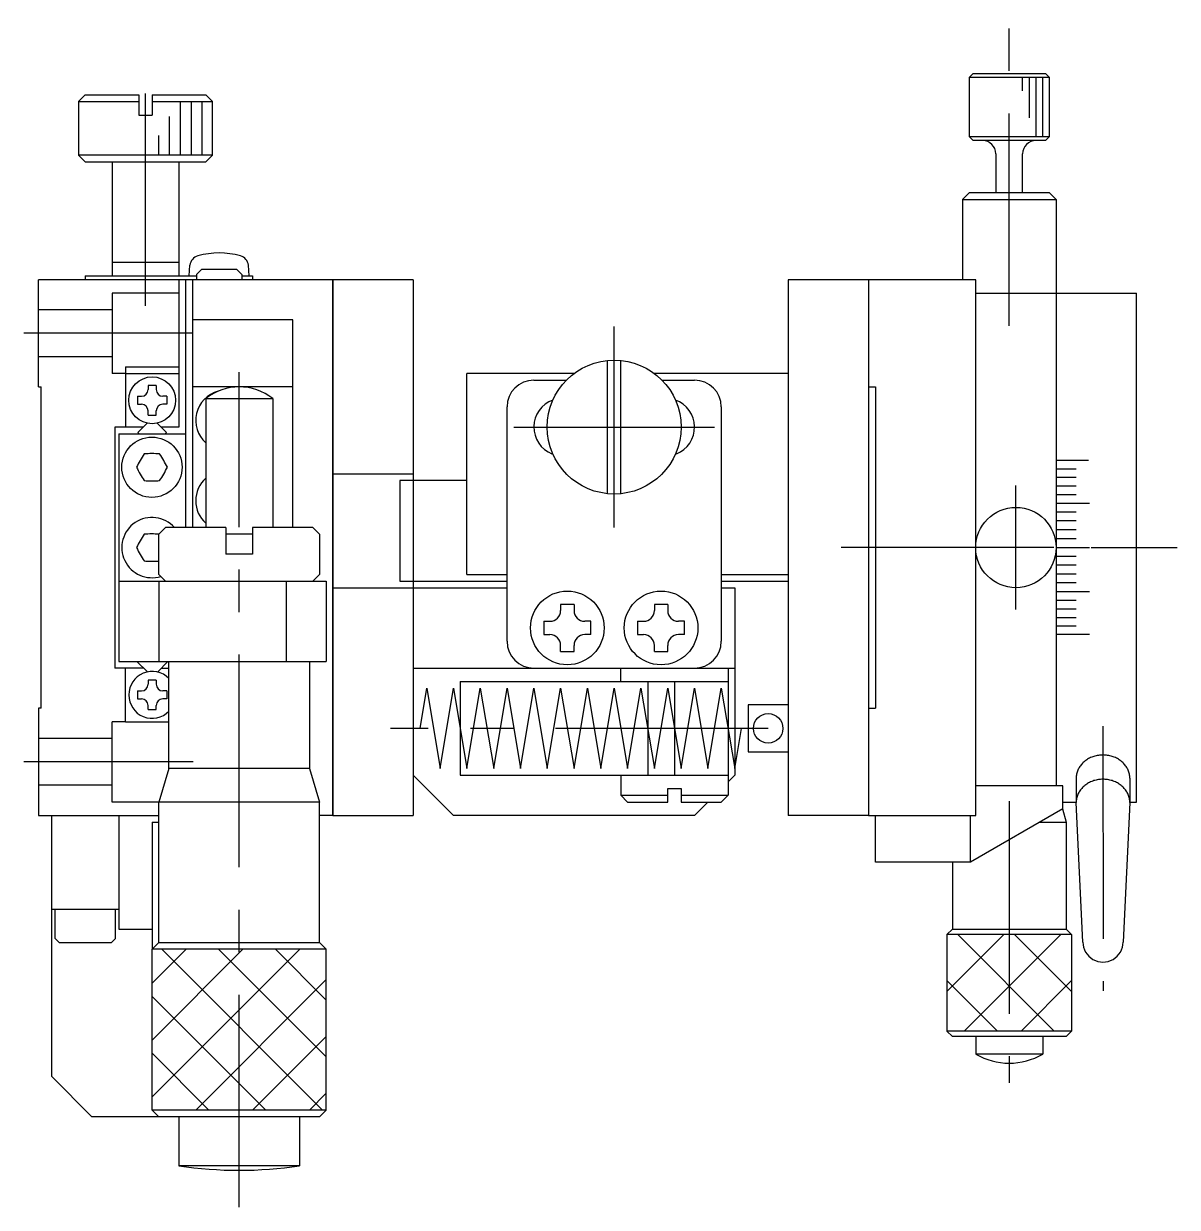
# Model space of a CAD drawing. Extents: x -1 to 313, y -8 to 323.
# Drawn here: x -1.1 to 85.1, y 131.2 to 219.6 of the extents above; entities that cross this region are included whole.
import ezdxf

# ---------------------------------------------------------------- set-up
doc = ezdxf.new("R2010")
doc.units = 0
doc.header["$LTSCALE"] = 0.5
doc.linetypes.add('CENTER', pattern=[50.8, 31.75, -6.35, 6.35, -6.35])
doc.linetypes.add('DASHED', pattern=[19.05, 12.7, -6.35])
for name, color, linetype in [('MSM_CENTER', 1, 'CENTER'), ('MSM_CONTINUOUS', 7, 'CONTINUOUS'), ('MSM_DASHED', 4, 'DASHED'), ('MSM_NARROW', 5, 'CONTINUOUS')]:
    doc.layers.add(name, color=color, linetype=linetype)

msp = doc.modelspace()

# ---------------------------------------------------------------- linework, layer by layer
at = {"layer": 'MSM_CENTER'}
for p, q in [((72.500013, 196.99943), (72.500013, 219.575103)), ((8.000015, 198.497857), (8.000015, 216.037619)), ((11.557018, 196.452659), (-1.095983, 196.452659)), ((43.000011, 181.952659), (43.000011, 196.952658)), ((14.999985, 131.186692), (14.999985, 193.54769)), ((35.500012, 189.452659), (50.500011, 189.452659)), ((73.000013, 175.818822), (73.000013, 185.086496)), ((75.818521, 180.452656), (58.443349, 180.452656)), ((78.618784, 180.452656), (85.050619, 180.452656)), ((79.499619, 167.123071), (79.501569, 147.342589)), ((54.50001, 166.95266), (26.299687, 166.95266)), ((11.557018, 164.452658), (-1.095983, 164.452658)), ((72.500013, 161.513937), (72.500013, 140.472798))]:
    msp.add_line(p, q, dxfattribs=at)
at = {"layer": 'MSM_CONTINUOUS'}
for p, q in [((69.8001, 215.852695), (69.5001, 215.552695)), ((69.8001, 215.852695), (75.2001, 215.852695)), ((75.5001, 215.552695), (75.2001, 215.852695)), ((75.5001, 215.552695), (69.5001, 215.552695)), ((69.5001, 215.552695), (69.5001, 211.152695)), ((75.5001, 211.152695), (75.5001, 215.552695)), ((3.500023, 214.252648), (3.000023, 213.752648)), ((3.500023, 214.252648), (7.500032, 214.252648)), ((7.500032, 214.252648), (7.500032, 212.752648)), ((8.500032, 214.252648), (12.500032, 214.252648)), ((8.500032, 214.252648), (8.500032, 212.752648)), ((12.500032, 214.252648), (13.000033, 213.752648)), ((3.000023, 213.752648), (7.500032, 213.752648)), ((3.000023, 213.752648), (3.000023, 209.752649)), ((8.500032, 213.752648), (13.000033, 213.752648)), ((13.000024, 209.752649), (13.000033, 213.752648)), ((7.500032, 212.752648), (8.500032, 212.752648)), ((69.5001, 211.152695), (75.5001, 211.152695)), ((69.5001, 211.152695), (69.8001, 210.852695)), ((75.2001, 210.852695), (69.8001, 210.852695)), ((75.2001, 210.852695), (75.5001, 211.152695)), ((13.000024, 209.752649), (3.000023, 209.752649)), ((3.000023, 209.752649), (3.500023, 209.252647)), ((12.500024, 209.252647), (13.000024, 209.752649)), ((71.5001, 209.852695), (71.5001, 206.952695)), ((73.5001, 206.952695), (73.5001, 209.852695)), ((3.500023, 209.252647), (12.500024, 209.252647)), ((5.500015, 209.252647), (5.500015, 200.752648)), ((10.500015, 209.252647), (10.500015, 200.752648)), ((69.000013, 206.452695), (69.50001, 206.952695)), ((75.500016, 206.952695), (69.50001, 206.952695)), ((75.500016, 206.952695), (76.00001, 206.452695)), ((69.000013, 206.452695), (69.000013, 200.452658)), ((69.000016, 206.452689), (76.00001, 206.452689)), ((76.00001, 206.452695), (76.00001, 162.669238)), ((10.500015, 201.752646), (5.500015, 201.752646)), ((11.250023, 200.752676), (11.318444, 201.534689)), ((15.750025, 200.752676), (15.681611, 201.534628)), ((3.500011, 200.752676), (11.800005, 200.752676)), ((3.500011, 200.752676), (3.500011, 200.452658)), ((12.200005, 201.252638), (11.800005, 200.852638)), ((11.800005, 200.852638), (11.800005, 200.452638)), ((12.200005, 201.252638), (14.800005, 201.252637)), ((15.200005, 200.852637), (14.800005, 201.252637)), ((15.200005, 200.852637), (15.200005, 200.452637)), ((15.200005, 200.752676), (16.000007, 200.752676)), ((16.000007, 200.752676), (16.000007, 200.452658)), ((0, 192.452658), (0, 200.452658)), ((28.000009, 200.452658), (0, 200.452658)), ((10.500002, 200.452658), (10.500009, 189.452659)), ((11.000009, 200.452658), (10.999994, 181.952651)), ((11.500001, 200.452658), (11.500013, 181.952648)), ((21.999999, 160.452659), (22.000009, 200.452658)), ((22.000009, 200.452658), (22.000009, 160.452657)), ((28.000009, 200.452658), (28.000009, 160.452657)), ((56.00001, 200.452658), (56.00001, 160.452657)), ((70.00001, 200.452658), (56.00001, 200.452658)), ((62.00001, 200.452658), (62.00001, 160.452657)), ((70.000007, 160.45266), (70.00001, 200.452658)), ((70.00001, 199.452664), (82.000012, 199.452664)), ((82.000012, 161.452657), (82.000012, 199.452664)), ((19.000002, 197.452658), (11.500005, 197.452658)), ((19.000014, 181.952651), (19.000002, 197.452658)), ((6.499971, 193.952655), (10.500002, 193.952655)), ((6.500006, 193.952655), (6.500001, 189.452659)), ((42.500008, 184.477721), (42.500008, 194.427596)), ((43.500008, 184.477721), (43.500008, 194.427596)), ((6.500009, 193.452658), (10.500002, 193.452658)), ((32.000011, 178.452659), (32.000011, 193.452661)), ((40.000011, 193.452661), (32.000011, 193.452661)), ((37.000008, 192.952661), (39.385471, 192.952661)), ((56.00001, 193.452661), (46.000007, 193.452661)), ((46.57249, 192.952661), (49.00001, 192.952661)), ((0, 192.452658), (0.2, 192.452658)), ((0.2, 168.452659), (0.2, 192.452656)), ((8.800009, 192.552633), (8.200008, 192.552633)), ((8.200008, 192.552633), (8.200008, 192.252634)), ((8.800009, 192.552633), (8.800009, 192.252634)), ((19.000007, 192.452651), (11.50001, 192.452651)), ((62.000006, 192.452658), (62.50001, 192.452658)), ((62.50001, 192.452658), (62.50001, 168.45266)), ((7.400009, 191.752634), (7.400009, 191.152633)), ((7.400009, 191.752634), (7.700008, 191.752634)), ((7.400009, 191.152633), (7.700008, 191.152633)), ((9.600008, 191.752634), (9.300009, 191.752634)), ((9.600008, 191.152633), (9.300009, 191.152633)), ((9.600008, 191.752634), (9.600008, 191.152633)), ((12.499976, 191.57515), (12.499976, 181.952651)), ((12.499993, 191.57515), (17.5, 191.57515)), ((17.499994, 191.57515), (17.499994, 181.952651)), ((35.000008, 173.452659), (35.000008, 190.952658)), ((51.00001, 190.952658), (51.00001, 173.452659)), ((8.200008, 190.352634), (8.200008, 190.652633)), ((8.200008, 190.352634), (8.800009, 190.352634)), ((8.800009, 190.352634), (8.800009, 190.652633)), ((5.699999, 189.452659), (5.699974, 171.452658)), ((7.839317, 189.452659), (5.699999, 189.452659)), ((8.129057, 189.7424), (7.439328, 189.052665)), ((8.870929, 189.742394), (9.560658, 189.052665)), ((10.500009, 189.452659), (9.160664, 189.452659)), ((5.999987, 188.95266), (5.999987, 171.95265)), ((5.999987, 188.95266), (11.000001, 188.95266)), ((7.439328, 189.052665), (7.539332, 188.95266)), ((9.560658, 189.052665), (9.460652, 188.95266)), ((78.429837, 186.95104), (76.000009, 186.95104)), ((22.000009, 185.952662), (28.000009, 185.952662)), ((76.000009, 186.323974), (77.50001, 186.323974)), ((77.50001, 185.689767), (76.000009, 185.689767)), ((32.000011, 185.452659), (27.000009, 185.452659)), ((27.000009, 185.452659), (27.000009, 177.952659)), ((77.50001, 185.049174), (76.000009, 185.049174)), ((77.50001, 184.40298), (76.000009, 184.40298)), ((78.50001, 183.751974), (76.000009, 183.751974)), ((77.50001, 183.096947), (76.000009, 183.096947)), ((77.50001, 182.4387), (76.000009, 182.4387)), ((8.999985, 181.452651), (9.499985, 181.952651)), ((8.999985, 178.452712), (8.999985, 181.452651)), ((13.999985, 181.952651), (9.499985, 181.952651)), ((13.999985, 181.952658), (13.999985, 179.952658)), ((15.999985, 181.452658), (13.999985, 181.452658)), ((15.999985, 181.952658), (15.999985, 179.952658)), ((20.499986, 181.952651), (15.999985, 181.952651)), ((20.499986, 181.952651), (20.999986, 181.452651)), ((20.999986, 181.452651), (20.999986, 178.452712)), ((77.50001, 181.778032), (76.000009, 181.778032)), ((77.50001, 181.11575), (76.000009, 181.11575)), ((76.000009, 180.452656), (78.50001, 180.452656)), ((15.999985, 179.952658), (13.999985, 179.952658)), ((77.50001, 179.789569), (76.000009, 179.789569)), ((77.50001, 179.127287), (76.000009, 179.127287)), ((5.999987, 177.952667), (21.499986, 177.952651)), ((9.499985, 177.952711), (8.999985, 178.452712)), ((8.999987, 177.952664), (8.999987, 171.95265)), ((18.499986, 177.952683), (18.499986, 171.95265)), ((20.999986, 178.452712), (20.499986, 177.952711)), ((21.499986, 177.952683), (21.499986, 171.95265)), ((27.000009, 177.952659), (35.000008, 177.952659)), ((32.000011, 178.452659), (35.000008, 178.452659)), ((51.00001, 178.452659), (56.00001, 178.452659)), ((51.00001, 177.952659), (56.00001, 177.952659)), ((77.50001, 178.466619), (76.000009, 178.466619)), ((77.50001, 177.808372), (76.000009, 177.808372)), ((22.000009, 177.452659), (35.000008, 177.452659)), ((51.00001, 177.452659), (52.00001, 177.452659)), ((52.00001, 177.452659), (52.00001, 163.45266)), ((78.50001, 177.153345), (76.000009, 177.153345)), ((40.000011, 176.202658), (39.000011, 176.202658)), ((39.000011, 176.202658), (39.000011, 175.75266)), ((40.000011, 176.202658), (40.000011, 175.75266)), ((47.000007, 176.202658), (46.000007, 176.202658)), ((46.000007, 176.202658), (46.000007, 175.75266)), ((47.000007, 176.202658), (47.000007, 175.75266)), ((77.50001, 176.502339), (76.000009, 176.502339)), ((77.50001, 175.856145), (76.000009, 175.856145)), ((77.50001, 175.215552), (76.000009, 175.215552)), ((37.75001, 174.952656), (37.75001, 173.952659)), ((37.75001, 174.952656), (38.20001, 174.952656)), ((41.250009, 174.952656), (40.800012, 174.952656)), ((41.250009, 173.952659), (41.250009, 174.952656)), ((44.750009, 174.952656), (44.750009, 173.952659)), ((44.750009, 174.952656), (45.200007, 174.952656)), ((48.250009, 174.952656), (47.800008, 174.952656)), ((48.250009, 173.952659), (48.250009, 174.952656)), ((77.50001, 174.581339), (76.000009, 174.581339)), ((37.75001, 173.952659), (38.20001, 173.952659)), ((41.250009, 173.952659), (40.800012, 173.952659)), ((44.750009, 173.952659), (45.200007, 173.952659)), ((48.250009, 173.952659), (47.800008, 173.952659)), ((78.50001, 173.954279), (76.000009, 173.954279)), ((39.000011, 172.702658), (39.000011, 173.152659)), ((39.000011, 172.702658), (40.000011, 172.702658)), ((40.000011, 172.702658), (40.000011, 173.152659)), ((46.000007, 172.702658), (46.000007, 173.152659)), ((46.000007, 172.702658), (47.000007, 172.702658)), ((47.000007, 172.702658), (47.000007, 173.152659)), ((5.999987, 171.95265), (21.499986, 171.95265)), ((8.14493, 171.166236), (7.358522, 171.95265)), ((8.886588, 171.159393), (9.679846, 171.95265)), ((9.749985, 163.952651), (9.749985, 171.95265)), ((20.249985, 171.95265), (20.249985, 163.952651)), ((7.858523, 171.452658), (5.699974, 171.452658)), ((6.499974, 167.452658), (6.499978, 171.452658)), ((9.179832, 171.452658), (9.749985, 171.452656)), ((28.000009, 171.452663), (52.00001, 171.452663)), ((43.500011, 170.452663), (43.500011, 171.452663)), ((51.50001, 171.452663), (51.50001, 161.95266)), ((7.399982, 169.752633), (7.399982, 169.152632)), ((7.399982, 169.752633), (7.699981, 169.752633)), ((8.799982, 170.552632), (8.199981, 170.552632)), ((8.199981, 170.552632), (8.199981, 170.252633)), ((8.799982, 170.552632), (8.799982, 170.252633)), ((9.599981, 169.752633), (9.299982, 169.752633)), ((9.599981, 169.752633), (9.599981, 169.152632)), ((28.500012, 166.95266), (29.000012, 169.95266)), ((29.000012, 169.95266), (30.000012, 163.95266)), ((30.000012, 163.95266), (31.000011, 169.95266)), ((31.000011, 169.95266), (32.000011, 163.95266)), ((31.500008, 170.452663), (31.500008, 163.45266)), ((31.500008, 170.452663), (51.50001, 170.452663)), ((32.000011, 163.95266), (33.000011, 169.95266)), ((33.000011, 169.95266), (34.000011, 163.95266)), ((34.000011, 163.95266), (35.000011, 169.95266)), ((35.000011, 169.95266), (36.000011, 163.95266)), ((36.000011, 163.95266), (37.000011, 169.95266)), ((37.000011, 169.95266), (38.000011, 163.95266)), ((38.000011, 163.95266), (39.000011, 169.95266)), ((39.000011, 169.95266), (40.000011, 163.95266)), ((40.000011, 163.95266), (41.000011, 169.95266)), ((41.000011, 169.95266), (42.000011, 163.95266)), ((42.000011, 163.95266), (43.000011, 169.95266)), ((43.000011, 169.95266), (44.000011, 163.95266)), ((44.000011, 163.95266), (45.000008, 169.95266)), ((45.000008, 169.95266), (46.000007, 163.95266)), ((45.500008, 170.452663), (45.500008, 163.45266)), ((46.000007, 163.95266), (47.000007, 169.95266)), ((47.000007, 169.95266), (48.000007, 163.95266)), ((47.500007, 170.452663), (47.500007, 163.45266)), ((48.000007, 163.95266), (49.00001, 169.95266)), ((49.00001, 169.95266), (50.00001, 163.95266)), ((50.00001, 163.95266), (51.00001, 169.95266)), ((51.00001, 169.95266), (52.00001, 163.95266)), ((7.399982, 169.152632), (7.699981, 169.152632)), ((9.599981, 169.152632), (9.299982, 169.152632)), ((0, 168.452659), (0, 160.452659)), ((0.2, 168.452659), (0.000012, 168.452659)), ((8.199981, 168.352633), (8.199981, 168.652632)), ((8.199981, 168.352633), (8.799982, 168.352633)), ((8.799982, 168.352633), (8.799982, 168.652632)), ((53.00001, 168.702661), (53.00001, 165.202661)), ((56.00001, 168.702661), (53.00001, 168.702661)), ((62.000006, 168.45266), (62.50001, 168.45266)), ((6.499974, 167.452658), (9.749985, 167.452658)), ((52.00001, 163.95266), (52.50001, 166.95266)), ((53.00001, 165.202661), (56.00001, 165.202661)), ((78.025449, 164.402972), (77.967914, 164.346156)), ((78.08579, 164.457561), (78.025449, 164.402972)), ((78.148823, 164.509818), (78.08579, 164.457561)), ((78.214428, 164.559644), (78.148823, 164.509818)), ((78.28248, 164.606944), (78.214428, 164.559644)), ((78.35285, 164.651629), (78.28248, 164.606944)), ((78.425404, 164.693613), (78.35285, 164.651629)), ((78.500003, 164.732816), (78.425404, 164.693613)), ((78.576506, 164.769164), (78.500003, 164.732816)), ((78.654767, 164.802587), (78.576506, 164.769164)), ((78.734636, 164.833022), (78.654767, 164.802587)), ((78.815963, 164.860411), (78.734636, 164.833022)), ((78.898592, 164.884702), (78.815963, 164.860411)), ((78.982365, 164.905849), (78.898592, 164.884702)), ((79.067124, 164.92381), (78.982365, 164.905849)), ((79.152707, 164.938553), (79.067124, 164.92381)), ((79.238951, 164.950049), (79.152707, 164.938553)), ((79.325692, 164.958276), (79.238951, 164.950049)), ((79.412764, 164.963218), (79.325692, 164.958276)), ((79.500003, 164.964867), (79.412764, 164.963218)), ((79.587242, 164.963218), (79.500003, 164.964867)), ((79.674315, 164.958276), (79.587242, 164.963218)), ((79.761055, 164.950049), (79.674315, 164.958276)), ((79.847299, 164.938553), (79.761055, 164.950049)), ((79.932882, 164.92381), (79.847299, 164.938553)), ((80.017641, 164.905849), (79.932882, 164.92381)), ((80.101415, 164.884702), (80.017641, 164.905849)), ((80.184043, 164.860411), (80.101415, 164.884702)), ((80.26537, 164.833022), (80.184043, 164.860411)), ((80.34524, 164.802587), (80.26537, 164.833022)), ((80.4235, 164.769164), (80.34524, 164.802587)), ((80.500003, 164.732816), (80.4235, 164.769164)), ((80.574602, 164.693613), (80.500003, 164.732816)), ((80.647156, 164.651629), (80.574602, 164.693613)), ((80.717526, 164.606944), (80.647156, 164.651629)), ((80.785578, 164.559644), (80.717526, 164.606944)), ((80.851183, 164.509818), (80.785578, 164.559644)), ((80.914217, 164.457561), (80.851183, 164.509818)), ((80.974558, 164.402972), (80.914217, 164.457561)), ((81.032092, 164.346156), (80.974558, 164.402972)), ((9.749985, 163.952651), (8.999985, 161.452652)), ((20.249985, 163.952651), (9.749985, 163.952651)), ((20.249985, 163.952651), (20.999986, 161.452652)), ((77.530388, 163.533583), (77.517113, 163.458893)), ((77.547411, 163.6077), (77.530388, 163.533583)), ((77.568152, 163.681103), (77.547411, 163.6077)), ((77.592569, 163.753653), (77.568152, 163.681103)), ((77.620618, 163.825212), (77.592569, 163.753653)), ((77.652244, 163.895642), (77.620618, 163.825212)), ((77.687388, 163.964812), (77.652244, 163.895642)), ((77.725982, 164.032588), (77.687388, 163.964812)), ((77.767952, 164.098841), (77.725982, 164.032588)), ((77.81322, 164.163446), (77.767952, 164.098841)), ((77.861699, 164.226279), (77.81322, 164.163446)), ((77.913297, 164.287221), (77.861699, 164.226279)), ((77.967914, 164.346156), (77.913297, 164.287221)), ((81.08671, 164.287221), (81.032092, 164.346156)), ((81.138307, 164.226279), (81.08671, 164.287221)), ((81.186786, 164.163446), (81.138307, 164.226279)), ((81.232054, 164.098841), (81.186786, 164.163446)), ((81.274025, 164.032588), (81.232054, 164.098841)), ((81.312619, 163.964812), (81.274025, 164.032588)), ((81.347762, 163.895642), (81.312619, 163.964812)), ((81.379388, 163.825212), (81.347762, 163.895642)), ((81.407437, 163.753653), (81.379388, 163.825212)), ((81.431855, 163.681103), (81.407437, 163.753653)), ((81.452595, 163.6077), (81.431855, 163.681103)), ((81.469618, 163.533583), (81.452595, 163.6077)), ((81.482893, 163.458893), (81.469618, 163.533583)), ((31.000008, 160.452657), (28.000009, 163.45266)), ((31.500008, 163.45266), (51.50001, 163.45266)), ((43.500011, 163.45266), (43.500011, 161.95266)), ((52.00001, 163.45266), (51.50001, 162.95266)), ((76.500013, 162.669238), (70.000007, 162.669238)), ((76.500013, 160.952663), (76.500013, 162.669238)), ((77.501907, 163.308366), (77.500003, 163.232815)), ((77.500003, 163.232815), (77.500354, 161.452657)), ((77.507614, 163.383773), (77.501907, 163.308366)), ((77.517113, 163.458893), (77.507614, 163.383773)), ((78.08579, 162.644937), (78.025449, 162.590348)), ((78.148823, 162.697194), (78.08579, 162.644937)), ((78.214428, 162.74702), (78.148823, 162.697194)), ((78.28248, 162.79432), (78.214428, 162.74702)), ((78.35285, 162.839005), (78.28248, 162.79432)), ((78.425404, 162.880989), (78.35285, 162.839005)), ((78.500003, 162.920192), (78.425404, 162.880989)), ((78.576506, 162.95654), (78.500003, 162.920192)), ((78.654767, 162.989963), (78.576506, 162.95654)), ((78.734636, 163.020398), (78.654767, 162.989963)), ((78.815963, 163.047788), (78.734636, 163.020398)), ((78.898592, 163.072078), (78.815963, 163.047788)), ((78.982365, 163.093225), (78.898592, 163.072078)), ((79.067124, 163.111187), (78.982365, 163.093225)), ((79.152707, 163.125929), (79.067124, 163.111187)), ((79.238951, 163.137425), (79.152707, 163.125929)), ((79.325692, 163.145652), (79.238951, 163.137425)), ((79.412764, 163.150595), (79.325692, 163.145652)), ((79.500003, 163.152243), (79.412764, 163.150595)), ((79.587242, 163.150595), (79.500003, 163.152243)), ((79.674315, 163.145652), (79.587242, 163.150595)), ((79.761055, 163.137425), (79.674315, 163.145652)), ((79.847299, 163.125929), (79.761055, 163.137425)), ((79.932882, 163.111187), (79.847299, 163.125929)), ((80.017641, 163.093225), (79.932882, 163.111187)), ((80.101415, 163.072078), (80.017641, 163.093225)), ((80.184043, 163.047788), (80.101415, 163.072078)), ((80.26537, 163.020398), (80.184043, 163.047788)), ((80.34524, 162.989963), (80.26537, 163.020398)), ((80.4235, 162.95654), (80.34524, 162.989963)), ((80.500003, 162.920192), (80.4235, 162.95654)), ((80.574602, 162.880989), (80.500003, 162.920192)), ((80.647156, 162.839005), (80.574602, 162.880989)), ((80.717526, 162.79432), (80.647156, 162.839005)), ((80.785578, 162.74702), (80.717526, 162.79432)), ((80.851183, 162.697194), (80.785578, 162.74702)), ((80.914217, 162.644937), (80.851183, 162.697194)), ((80.974558, 162.590348), (80.914217, 162.644937)), ((81.492392, 163.383773), (81.482893, 163.458893)), ((81.498099, 163.308366), (81.492392, 163.383773)), ((81.500003, 163.232815), (81.498099, 163.308366)), ((81.500003, 163.232815), (81.500003, 161.420191)), ((43.500011, 161.95266), (47.000011, 161.95266)), ((43.500011, 161.95266), (44.000011, 161.452663)), ((47.000011, 161.452663), (47.000011, 162.452663)), ((47.000011, 162.452663), (48.00001, 162.452663)), ((48.00001, 162.452663), (48.00001, 161.452663)), ((48.00001, 161.95266), (51.50001, 161.95266)), ((51.00001, 161.452663), (51.50001, 161.95266)), ((77.547411, 161.795076), (77.530388, 161.720959)), ((77.568152, 161.868479), (77.547411, 161.795076)), ((77.592569, 161.941029), (77.568152, 161.868479)), ((77.620618, 162.012588), (77.592569, 161.941029)), ((77.652244, 162.083019), (77.620618, 162.012588)), ((77.687388, 162.152188), (77.652244, 162.083019)), ((77.725982, 162.219964), (77.687388, 162.152188)), ((77.767952, 162.286217), (77.725982, 162.219964)), ((77.81322, 162.350822), (77.767952, 162.286217)), ((77.861699, 162.413655), (77.81322, 162.350822)), ((77.913297, 162.474597), (77.861699, 162.413655)), ((77.967914, 162.533533), (77.913297, 162.474597)), ((78.025449, 162.590348), (77.967914, 162.533533)), ((81.032092, 162.533533), (80.974558, 162.590348)), ((81.08671, 162.474597), (81.032092, 162.533533)), ((81.138307, 162.413655), (81.08671, 162.474597)), ((81.186786, 162.350822), (81.138307, 162.413655)), ((81.232054, 162.286217), (81.186786, 162.350822)), ((81.274025, 162.219964), (81.232054, 162.286217)), ((81.312619, 162.152188), (81.274025, 162.219964)), ((81.347762, 162.083019), (81.312619, 162.152188)), ((81.379388, 162.012588), (81.347762, 162.083019)), ((81.407437, 161.941029), (81.379388, 162.012588)), ((81.431855, 161.868479), (81.407437, 161.941029)), ((81.452595, 161.795076), (81.431855, 161.868479)), ((81.469618, 161.720959), (81.452595, 161.795076)), ((20.999986, 161.452652), (8.999985, 161.452652)), ((8.999985, 150.95265), (8.999985, 161.452652)), ((20.999986, 150.95265), (20.999986, 161.452652)), ((44.000011, 161.452663), (47.000011, 161.452663)), ((48.00001, 161.452663), (51.00001, 161.452663)), ((50.00001, 161.452663), (49.00001, 160.452657)), ((76.500013, 160.952663), (69.600014, 156.95266)), ((76.484482, 160.94366), (76.750011, 159.952694)), ((76.500013, 161.452657), (77.500125, 161.452657)), ((77.501907, 161.495742), (77.500003, 161.420191)), ((78.000013, 150.997653), (77.500003, 161.420191)), ((77.507614, 161.571149), (77.501907, 161.495742)), ((77.517113, 161.646269), (77.507614, 161.571149)), ((77.530388, 161.720959), (77.517113, 161.646269)), ((81.500003, 161.420191), (81, 150.999415)), ((81.482893, 161.646269), (81.469618, 161.720959)), ((81.492392, 161.571149), (81.482893, 161.646269)), ((81.498099, 161.495742), (81.492392, 161.571149)), ((81.500003, 161.420191), (81.498099, 161.495742)), ((81.500003, 161.452657), (82.000012, 161.452657)), ((0, 160.452659), (8.999985, 160.452659)), ((1.000012, 140.952672), (1.000012, 160.452659)), ((6.00001, 160.452652), (6.00001, 151.952669)), ((21.999999, 160.452659), (20.999986, 160.452659)), ((22.000009, 160.452657), (28.000009, 160.452657)), ((49.00001, 160.452657), (31.000008, 160.452657)), ((62.00001, 160.452657), (56.00001, 160.452657)), ((62.00001, 160.45266), (70.000007, 160.45266)), ((62.500013, 156.95266), (62.500013, 160.45266)), ((69.600014, 156.95266), (69.600014, 160.45266)), ((8.50001, 159.952659), (8.999985, 159.952659)), ((8.50001, 159.952659), (8.50001, 150.45265)), ((74.775004, 159.952657), (76.750011, 159.952657)), ((76.750011, 159.952657), (76.750011, 151.952657)), ((69.600014, 156.95266), (62.500013, 156.95266)), ((68.250008, 156.95266), (68.250008, 151.952657)), ((1.000012, 153.452661), (6.00001, 153.452661)), ((1.250045, 151.252677), (1.250045, 153.452661)), ((5.750043, 151.252677), (5.750043, 153.452661)), ((1.550049, 150.952689), (1.250045, 151.252677)), ((5.450043, 150.952689), (5.750043, 151.252677)), ((6.00001, 151.952669), (8.50001, 151.952669)), ((67.85001, 151.552656), (68.250009, 151.952657)), ((77.150013, 151.552656), (67.85001, 151.552656)), ((67.857371, 151.552656), (67.85001, 151.545295)), ((67.85001, 151.552656), (67.85001, 144.352657)), ((68.250009, 151.952657), (76.750012, 151.952657)), ((77.150013, 151.552656), (76.750012, 151.952657)), ((77.150013, 151.545298), (77.142654, 151.552656)), ((77.150013, 151.552656), (77.150013, 144.352657)), ((1.550049, 150.952384), (5.450043, 150.952384)), ((8.999985, 150.95265), (8.499984, 150.45265)), ((21.499986, 150.45265), (8.499984, 150.45265)), ((8.499984, 138.452651), (8.499984, 150.45265)), ((8.999985, 150.95265), (20.999986, 150.95265)), ((21.499986, 150.45265), (20.999986, 150.95265)), ((21.499986, 138.452651), (21.499986, 150.45265)), ((77.150013, 144.352657), (67.85001, 144.352657)), ((68.250009, 143.952655), (67.85001, 144.352657)), ((76.750012, 143.952655), (77.150013, 144.352657)), ((76.750012, 143.952655), (68.250009, 143.952655)), ((70.00001, 143.952655), (70.00001, 142.622535)), ((75.000007, 143.952655), (75.000007, 142.622535)), ((75.000013, 142.622535), (70.00001, 142.622535)), ((4.000011, 137.952669), (1.000012, 140.952671)), ((20.999986, 137.952651), (4.000011, 137.952651)), ((21.499986, 138.452651), (8.499984, 138.452651)), ((8.499984, 138.452651), (8.999985, 137.952651)), ((10.499987, 137.952651), (10.499987, 134.292067)), ((19.499986, 137.952651), (19.499986, 134.292067)), ((21.499986, 138.452651), (20.999986, 137.952651)), ((19.499986, 134.292067), (10.499993, 134.292067))]:
    msp.add_line(p, q, dxfattribs=at)
for centre, radius in [((43.000011, 189.452659), 5), ((8.500008, 191.452633), 1.75), ((8.480709, 186.452659), 2.25), ((73.000013, 180.452659), 3.000003), ((39.500011, 174.452659), 2.749998), ((46.500011, 174.452659), 2.749998), ((54.50001, 166.95266), 1.100001)]:
    msp.add_circle(centre, radius, dxfattribs=at)
for centre, radius, start, end in [((70.5001, 209.852695), 1, 0, 90), ((74.5001, 209.852695), 1, 90, 180), ((13.50001, 196.452658), 6, 74.557129, 105.442581), ((12.115395, 201.464926), 0.799999, 105.442734, 174.99939), ((14.884652, 201.464926), 0.799999, 4.999573, 74.557251), ((37.000008, 190.952658), 2, 90, 180), ((49.00001, 190.952658), 2, 0, 90), ((7.700008, 192.252634), 0.5, 270, 0), ((9.300009, 192.252634), 0.5, 180, 270), ((14.000001, 189.952659), 2.25, 105.061403, 228.188831), ((14.999993, 188.452651), 4, 51.31778, 128.68222), ((7.700008, 190.652633), 0.5, 0, 90), ((9.300009, 190.652633), 0.5, 90, 180), ((39.150011, 189.452659), 2.15, 110.021346, 248.303465), ((46.85001, 189.452659), 2.15, 291.696535, 69.978654), ((16.259986, 181.959847), 9.999999, 146.683655, 153.302856), ((8.479451, 177.469202), 9.999999, 86.683655, 93.302856), ((0.700177, 181.96202), 9.999999, 26.683655, 33.302856), ((16.261242, 190.943304), 9.999999, 206.683655, 213.302856), ((0.701435, 190.945482), 9.999999, 326.683655, 333.302856), ((14.000008, 183.952659), 2.25, 131.811408, 228.188592), ((8.481967, 195.436117), 9.999999, 266.683655, 273.302856), ((8.480709, 180.452664), 2.25, 41.80989, 287.268328), ((16.259986, 175.959847), 9.999999, 146.683655, 153.302856), ((8.479451, 171.469209), 9.999999, 87.015316, 93.302856), ((16.261242, 184.943306), 9.999999, 206.683655, 213.302856), ((8.481967, 189.436119), 9.999999, 266.683655, 272.859247), ((38.20001, 175.75266), 0.800001, 270, 0), ((40.800012, 175.75266), 0.800001, 180, 270), ((45.200007, 175.75266), 0.800001, 270, 0), ((47.800008, 175.75266), 0.800001, 180, 270), ((37.000008, 173.452659), 2, 180, 270), ((38.20001, 173.152659), 0.800001, 0, 90), ((40.800012, 173.152659), 0.800001, 90, 180), ((45.200007, 173.152659), 0.800001, 0, 90), ((47.800008, 173.152659), 0.800001, 90, 180), ((49.00001, 173.452659), 2, 270, 0), ((8.499981, 169.452632), 1.75, 44.415145, 315.584855), ((7.699981, 170.252633), 0.5, 270, 0), ((9.299982, 170.252633), 0.5, 180, 270), ((7.699981, 168.652632), 0.5, 0, 90), ((9.299982, 168.652632), 0.5, 90, 180), ((79.500006, 150.997653), 1.499997, 179.99994, 0.00006), ((72.500013, 146.952658), 4.999997, 240, 300), ((14.999985, 163.952651), 30, 261.373047, 278.626953)]:
    msp.add_arc(centre, radius, start, end, dxfattribs=at)
at = {"layer": 'MSM_DASHED'}
for p, q in [((10.500022, 199.452659), (5.500016, 199.452659)), ((5.500016, 199.452659), (5.500016, 193.45266)), ((5.500016, 198.202658), (0.000016, 198.202658)), ((5.500016, 194.702661), (0.000016, 194.702661)), ((6.500006, 193.45266), (5.500016, 193.45266)), ((6.499998, 167.452658), (5.500016, 167.452658)), ((5.500016, 161.452658), (5.500016, 167.452658)), ((5.500016, 166.202657), (0.000016, 166.202657)), ((5.500016, 162.70266), (0.000016, 162.70266)), ((10.500022, 161.452658), (5.500016, 161.452658))]:
    msp.add_line(p, q, dxfattribs=at)
at = {"layer": 'MSM_NARROW'}
for p, q in [((73.5001, 214.552695), (73.5001, 215.552695)), ((74.0001, 212.552695), (74.0001, 215.552695)), ((74.5001, 211.152695), (74.5001, 215.552695)), ((75.0001, 211.152695), (75.0001, 215.552695)), ((10.600007, 213.752648), (10.600007, 209.752649)), ((11.40001, 213.752648), (11.40001, 209.752649)), ((12.200005, 213.752648), (12.200005, 209.752649)), ((9.800005, 209.752649), (9.800005, 212.649405)), ((9.000009, 209.752649), (9.000009, 211.226709)), ((72.100012, 151.552656), (67.85001, 147.302654)), ((75.857372, 144.352657), (68.657373, 151.552656)), ((76.342652, 151.552656), (69.142653, 144.352657)), ((77.150013, 147.302657), (72.900014, 151.552656)), ((8.499984, 139.434872), (19.517762, 150.45265)), ((8.499984, 143.677512), (15.275122, 150.45265)), ((8.499984, 147.920153), (11.032481, 150.45265)), ((9.219817, 150.45265), (21.219816, 138.452651)), ((13.462458, 150.45265), (21.499986, 142.415123)), ((17.705098, 150.45265), (21.499986, 146.657763)), ((11.760404, 138.452651), (21.499986, 148.192233)), ((71.614731, 144.352657), (67.85001, 148.117379)), ((77.150013, 148.117376), (73.385294, 144.352657)), ((8.499984, 146.929843), (16.977175, 138.452651)), ((16.003045, 138.452651), (21.499986, 143.949592)), ((8.499984, 142.687203), (12.734535, 138.452651)), ((20.245685, 138.452651), (21.499986, 139.706952))]:
    msp.add_line(p, q, dxfattribs=at)

doc.saveas('drawing.dxf')
